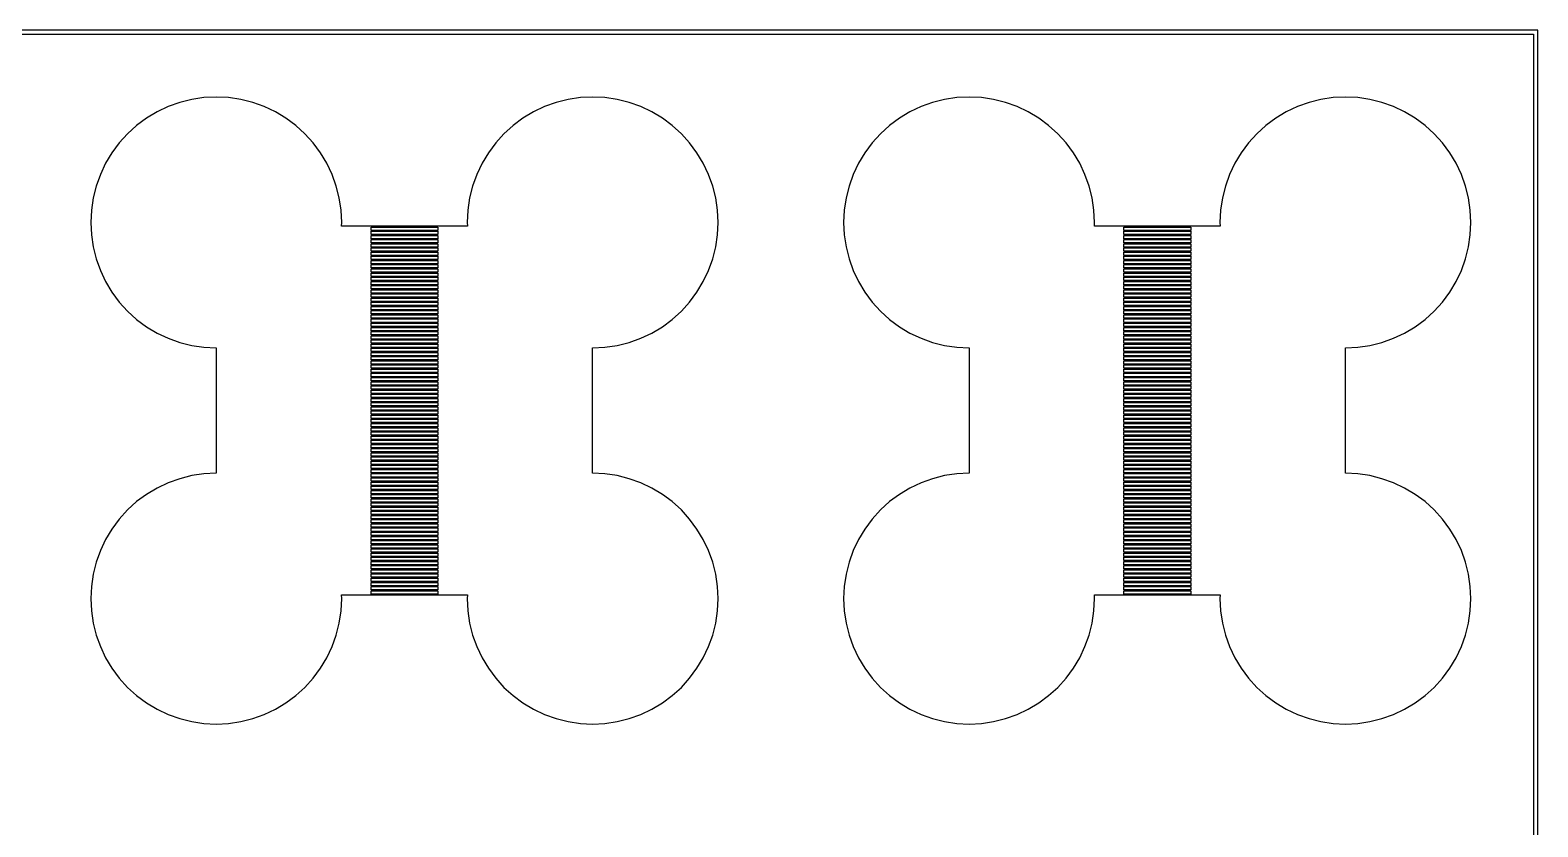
# Model space of a CAD drawing. Extents: x 0 to 72, y 0 to 108.
# Drawn here: x 54.03 to 72.05, y 98.52 to 108.05 of the extents above; entities that cross this region are included whole.
import ezdxf

# ---------------------------------------------------------------- set-up
doc = ezdxf.new("R2010")
doc.units = 0

msp = doc.modelspace()

# ---------------------------------------------------------------- linework, layer by layer
for p, q in [((72.05, 108.05), (-0.04999, 108.05)), ((0, 108), (72, 108)), ((72, 108), (72, 0)), ((72.05, -0.04999), (72.05, 108.05)), ((56.25, 107.25), (56.103, 107.243)), ((56.397, 107.243), (56.25, 107.25)), ((60.75, 107.25), (60.603, 107.243)), ((60.897, 107.243), (60.75, 107.25)), ((65.25, 107.25), (65.103, 107.243)), ((65.397, 107.243), (65.25, 107.25)), ((69.75, 107.25), (69.603, 107.243)), ((69.897, 107.243), (69.75, 107.25)), ((55.5429, 107.073), (55.4167, 106.997)), ((55.676, 107.136), (55.5429, 107.073)), ((55.8146, 107.185), (55.676, 107.136)), ((55.9574, 107.221), (55.8146, 107.185)), ((56.103, 107.243), (55.9574, 107.221)), ((56.5426, 107.221), (56.397, 107.243)), ((56.6854, 107.185), (56.5426, 107.221)), ((56.824, 107.136), (56.6854, 107.185)), ((56.9571, 107.073), (56.824, 107.136)), ((57.0834, 106.997), (56.9571, 107.073)), ((60.0429, 107.073), (59.9166, 106.997)), ((60.176, 107.136), (60.0429, 107.073)), ((60.3146, 107.185), (60.176, 107.136)), ((60.4574, 107.221), (60.3146, 107.185)), ((60.603, 107.243), (60.4574, 107.221)), ((61.0426, 107.221), (60.897, 107.243)), ((61.1854, 107.185), (61.0426, 107.221)), ((61.324, 107.136), (61.1854, 107.185)), ((61.4571, 107.073), (61.324, 107.136)), ((61.5833, 106.997), (61.4571, 107.073)), ((64.5429, 107.073), (64.4167, 106.997)), ((64.676, 107.136), (64.5429, 107.073)), ((64.8146, 107.185), (64.676, 107.136)), ((64.9574, 107.221), (64.8146, 107.185)), ((65.103, 107.243), (64.9574, 107.221)), ((65.5426, 107.221), (65.397, 107.243)), ((65.6854, 107.185), (65.5426, 107.221)), ((65.824, 107.136), (65.6854, 107.185)), ((65.9571, 107.073), (65.824, 107.136)), ((66.0834, 106.997), (65.9571, 107.073)), ((69.0429, 107.073), (68.9166, 106.997)), ((69.176, 107.136), (69.0429, 107.073)), ((69.3146, 107.185), (69.176, 107.136)), ((69.4574, 107.221), (69.3146, 107.185)), ((69.603, 107.243), (69.4574, 107.221)), ((70.0426, 107.221), (69.897, 107.243)), ((70.1854, 107.185), (70.0426, 107.221)), ((70.324, 107.136), (70.1854, 107.185)), ((70.4571, 107.073), (70.324, 107.136)), ((70.5833, 106.997), (70.4571, 107.073)), ((55.2984, 106.91), (55.1893, 106.811)), ((55.4167, 106.997), (55.2984, 106.91)), ((57.2016, 106.91), (57.0834, 106.997)), ((57.3107, 106.811), (57.2016, 106.91)), ((59.7984, 106.91), (59.6893, 106.811)), ((59.9166, 106.997), (59.7984, 106.91)), ((61.7016, 106.91), (61.5833, 106.997)), ((61.8107, 106.811), (61.7016, 106.91)), ((64.2984, 106.91), (64.1893, 106.811)), ((64.4167, 106.997), (64.2984, 106.91)), ((66.2016, 106.91), (66.0834, 106.997)), ((66.3107, 106.811), (66.2016, 106.91)), ((68.7984, 106.91), (68.6893, 106.811)), ((68.9166, 106.997), (68.7984, 106.91)), ((70.7016, 106.91), (70.5833, 106.997)), ((70.8107, 106.811), (70.7016, 106.91)), ((55.1893, 106.811), (55.0905, 106.702)), ((57.4095, 106.702), (57.3107, 106.811)), ((59.6893, 106.811), (59.5905, 106.702)), ((61.9095, 106.702), (61.8107, 106.811)), ((64.1893, 106.811), (64.0905, 106.702)), ((66.4095, 106.702), (66.3107, 106.811)), ((68.6893, 106.811), (68.5905, 106.702)), ((70.9095, 106.702), (70.8107, 106.811)), ((55.0028, 106.583), (54.9271, 106.457)), ((55.0905, 106.702), (55.0028, 106.583)), ((57.4972, 106.583), (57.4095, 106.702)), ((57.5729, 106.457), (57.4972, 106.583)), ((59.5028, 106.583), (59.4271, 106.457)), ((59.5905, 106.702), (59.5028, 106.583)), ((61.9972, 106.583), (61.9095, 106.702)), ((62.0729, 106.457), (61.9972, 106.583)), ((64.0028, 106.583), (63.9271, 106.457)), ((64.0905, 106.702), (64.0028, 106.583)), ((66.4972, 106.583), (66.4095, 106.702)), ((66.5729, 106.457), (66.4972, 106.583)), ((68.5028, 106.583), (68.4271, 106.457)), ((68.5905, 106.702), (68.5028, 106.583)), ((70.9972, 106.583), (70.9095, 106.702)), ((71.0729, 106.457), (70.9972, 106.583)), ((54.9271, 106.457), (54.8642, 106.324)), ((57.6358, 106.324), (57.5729, 106.457)), ((59.4271, 106.457), (59.3642, 106.324)), ((62.1358, 106.324), (62.0729, 106.457)), ((63.9271, 106.457), (63.8642, 106.324)), ((66.6358, 106.324), (66.5729, 106.457)), ((68.4271, 106.457), (68.3642, 106.324)), ((71.1358, 106.324), (71.0729, 106.457)), ((54.8146, 106.185), (54.7788, 106.043)), ((54.8642, 106.324), (54.8146, 106.185)), ((57.6854, 106.185), (57.6358, 106.324)), ((57.7212, 106.043), (57.6854, 106.185)), ((59.3146, 106.185), (59.2788, 106.043)), ((59.3642, 106.324), (59.3146, 106.185)), ((62.1854, 106.185), (62.1358, 106.324)), ((62.2212, 106.043), (62.1854, 106.185)), ((63.8146, 106.185), (63.7788, 106.043)), ((63.8642, 106.324), (63.8146, 106.185)), ((66.6854, 106.185), (66.6358, 106.324)), ((66.7212, 106.043), (66.6854, 106.185)), ((68.3146, 106.185), (68.2788, 106.043)), ((68.3642, 106.324), (68.3146, 106.185)), ((71.1854, 106.185), (71.1358, 106.324)), ((71.2212, 106.043), (71.1854, 106.185)), ((54.7788, 106.043), (54.7572, 105.897)), ((57.7428, 105.897), (57.7212, 106.043)), ((59.2788, 106.043), (59.2572, 105.897)), ((62.2428, 105.897), (62.2212, 106.043)), ((63.7788, 106.043), (63.7572, 105.897)), ((66.7428, 105.897), (66.7212, 106.043)), ((68.2788, 106.043), (68.2572, 105.897)), ((71.2428, 105.897), (71.2212, 106.043)), ((54.7572, 105.897), (54.75, 105.75)), ((57.75, 105.75), (57.7428, 105.897)), ((59.2572, 105.897), (59.25, 105.75)), ((62.25, 105.75), (62.2428, 105.897)), ((63.7572, 105.897), (63.75, 105.75)), ((66.75, 105.75), (66.7428, 105.897)), ((68.2572, 105.897), (68.25, 105.75)), ((71.25, 105.75), (71.2428, 105.897)), ((54.75, 105.75), (54.7572, 105.603)), ((57.7478, 105.705), (57.75, 105.75)), ((59.2522, 105.705), (57.7478, 105.705)), ((58.1, 105.655), (58.1, 105.695)), ((58.1, 105.695), (58.9, 105.695)), ((58.9, 105.655), (58.1, 105.655)), ((58.1, 105.605), (58.1, 105.645)), ((58.1, 105.645), (58.9, 105.645)), ((58.9, 105.695), (58.9, 105.655)), ((58.9, 105.645), (58.9, 105.605)), ((59.25, 105.75), (59.2522, 105.705)), ((62.2428, 105.603), (62.25, 105.75)), ((63.75, 105.75), (63.7572, 105.603)), ((66.7478, 105.705), (66.75, 105.75)), ((68.2522, 105.705), (66.7478, 105.705)), ((67.1, 105.655), (67.1, 105.695)), ((67.1, 105.695), (67.9, 105.695)), ((67.9, 105.655), (67.1, 105.655)), ((67.1, 105.605), (67.1, 105.645)), ((67.1, 105.645), (67.9, 105.645)), ((67.9, 105.695), (67.9, 105.655)), ((67.9, 105.645), (67.9, 105.605)), ((68.25, 105.75), (68.2522, 105.705)), ((71.2428, 105.603), (71.25, 105.75)), ((54.7572, 105.603), (54.7788, 105.457)), ((54.7788, 105.457), (54.8146, 105.315)), ((58.9, 105.605), (58.1, 105.605)), ((58.1, 105.555), (58.1, 105.595)), ((58.1, 105.595), (58.9, 105.595)), ((58.9, 105.555), (58.1, 105.555)), ((58.1, 105.505), (58.1, 105.545)), ((58.1, 105.545), (58.9, 105.545)), ((58.9, 105.505), (58.1, 105.505)), ((58.1, 105.455), (58.1, 105.495)), ((58.1, 105.495), (58.9, 105.495)), ((58.9, 105.455), (58.1, 105.455)), ((58.9, 105.595), (58.9, 105.555)), ((58.9, 105.545), (58.9, 105.505)), ((58.9, 105.495), (58.9, 105.455)), ((62.1854, 105.315), (62.2212, 105.457)), ((62.2212, 105.457), (62.2428, 105.603)), ((63.7572, 105.603), (63.7788, 105.457)), ((63.7788, 105.457), (63.8146, 105.315)), ((67.9, 105.605), (67.1, 105.605)), ((67.1, 105.555), (67.1, 105.595)), ((67.1, 105.595), (67.9, 105.595)), ((67.9, 105.555), (67.1, 105.555)), ((67.1, 105.505), (67.1, 105.545)), ((67.1, 105.545), (67.9, 105.545)), ((67.9, 105.505), (67.1, 105.505)), ((67.1, 105.455), (67.1, 105.495)), ((67.1, 105.495), (67.9, 105.495)), ((67.9, 105.455), (67.1, 105.455)), ((67.9, 105.595), (67.9, 105.555)), ((67.9, 105.545), (67.9, 105.505)), ((67.9, 105.495), (67.9, 105.455)), ((71.1854, 105.315), (71.2212, 105.457)), ((71.2212, 105.457), (71.2428, 105.603)), ((54.8146, 105.315), (54.8642, 105.176)), ((58.1, 105.405), (58.1, 105.445)), ((58.1, 105.445), (58.9, 105.445)), ((58.9, 105.405), (58.1, 105.405)), ((58.1, 105.355), (58.1, 105.395)), ((58.1, 105.395), (58.9, 105.395)), ((58.9, 105.355), (58.1, 105.355)), ((58.1, 105.305), (58.1, 105.345)), ((58.1, 105.345), (58.9, 105.345)), ((58.9, 105.305), (58.1, 105.305)), ((58.1, 105.255), (58.1, 105.295)), ((58.1, 105.295), (58.9, 105.295)), ((58.9, 105.445), (58.9, 105.405)), ((58.9, 105.395), (58.9, 105.355)), ((58.9, 105.345), (58.9, 105.305)), ((58.9, 105.295), (58.9, 105.255)), ((62.1358, 105.176), (62.1854, 105.315)), ((63.8146, 105.315), (63.8642, 105.176)), ((67.1, 105.405), (67.1, 105.445)), ((67.1, 105.445), (67.9, 105.445)), ((67.9, 105.405), (67.1, 105.405)), ((67.1, 105.355), (67.1, 105.395)), ((67.1, 105.395), (67.9, 105.395)), ((67.9, 105.355), (67.1, 105.355)), ((67.1, 105.305), (67.1, 105.345)), ((67.1, 105.345), (67.9, 105.345)), ((67.9, 105.305), (67.1, 105.305)), ((67.1, 105.255), (67.1, 105.295)), ((67.1, 105.295), (67.9, 105.295)), ((67.9, 105.445), (67.9, 105.405)), ((67.9, 105.395), (67.9, 105.355)), ((67.9, 105.345), (67.9, 105.305)), ((67.9, 105.295), (67.9, 105.255)), ((71.1358, 105.176), (71.1854, 105.315)), ((54.8642, 105.176), (54.9271, 105.043)), ((58.9, 105.255), (58.1, 105.255)), ((58.1, 105.205), (58.1, 105.245)), ((58.1, 105.245), (58.9, 105.245)), ((58.9, 105.205), (58.1, 105.205)), ((58.1, 105.155), (58.1, 105.195)), ((58.1, 105.195), (58.9, 105.195)), ((58.9, 105.155), (58.1, 105.155)), ((58.1, 105.105), (58.1, 105.145)), ((58.1, 105.145), (58.9, 105.145)), ((58.9, 105.105), (58.1, 105.105)), ((58.1, 105.055), (58.1, 105.095)), ((58.1, 105.095), (58.9, 105.095)), ((58.9, 105.245), (58.9, 105.205)), ((58.9, 105.195), (58.9, 105.155)), ((58.9, 105.145), (58.9, 105.105)), ((58.9, 105.095), (58.9, 105.055)), ((62.0729, 105.043), (62.1358, 105.176)), ((63.8642, 105.176), (63.9271, 105.043)), ((67.9, 105.255), (67.1, 105.255)), ((67.1, 105.205), (67.1, 105.245)), ((67.1, 105.245), (67.9, 105.245)), ((67.9, 105.205), (67.1, 105.205)), ((67.1, 105.155), (67.1, 105.195)), ((67.1, 105.195), (67.9, 105.195)), ((67.9, 105.155), (67.1, 105.155)), ((67.1, 105.105), (67.1, 105.145)), ((67.1, 105.145), (67.9, 105.145)), ((67.9, 105.105), (67.1, 105.105)), ((67.1, 105.055), (67.1, 105.095)), ((67.1, 105.095), (67.9, 105.095)), ((67.9, 105.245), (67.9, 105.205)), ((67.9, 105.195), (67.9, 105.155)), ((67.9, 105.145), (67.9, 105.105)), ((67.9, 105.095), (67.9, 105.055)), ((71.0729, 105.043), (71.1358, 105.176)), ((54.9271, 105.043), (55.0028, 104.917)), ((55.0028, 104.917), (55.0905, 104.798)), ((58.9, 105.055), (58.1, 105.055)), ((58.1, 105.005), (58.1, 105.045)), ((58.1, 105.045), (58.9, 105.045)), ((58.9, 105.005), (58.1, 105.005)), ((58.1, 104.955), (58.1, 104.995)), ((58.1, 104.995), (58.9, 104.995)), ((58.9, 104.955), (58.1, 104.955)), ((58.1, 104.905), (58.1, 104.945)), ((58.1, 104.945), (58.9, 104.945)), ((58.9, 105.045), (58.9, 105.005)), ((58.9, 104.995), (58.9, 104.955)), ((58.9, 104.945), (58.9, 104.905)), ((61.9095, 104.798), (61.9972, 104.917)), ((61.9972, 104.917), (62.0729, 105.043)), ((63.9271, 105.043), (64.0028, 104.917)), ((64.0028, 104.917), (64.0905, 104.798)), ((67.9, 105.055), (67.1, 105.055)), ((67.1, 105.005), (67.1, 105.045)), ((67.1, 105.045), (67.9, 105.045)), ((67.9, 105.005), (67.1, 105.005)), ((67.1, 104.955), (67.1, 104.995)), ((67.1, 104.995), (67.9, 104.995)), ((67.9, 104.955), (67.1, 104.955)), ((67.1, 104.905), (67.1, 104.945)), ((67.1, 104.945), (67.9, 104.945)), ((67.9, 105.045), (67.9, 105.005)), ((67.9, 104.995), (67.9, 104.955)), ((67.9, 104.945), (67.9, 104.905)), ((70.9095, 104.798), (70.9972, 104.917)), ((70.9972, 104.917), (71.0729, 105.043)), ((55.0905, 104.798), (55.1893, 104.689)), ((58.9, 104.905), (58.1, 104.905)), ((58.1, 104.855), (58.1, 104.895)), ((58.1, 104.895), (58.9, 104.895)), ((58.9, 104.855), (58.1, 104.855)), ((58.1, 104.805), (58.1, 104.845)), ((58.1, 104.845), (58.9, 104.845)), ((58.9, 104.805), (58.1, 104.805)), ((58.1, 104.755), (58.1, 104.795)), ((58.1, 104.795), (58.9, 104.795)), ((58.9, 104.755), (58.1, 104.755)), ((58.1, 104.705), (58.1, 104.745)), ((58.1, 104.745), (58.9, 104.745)), ((58.9, 104.895), (58.9, 104.855)), ((58.9, 104.845), (58.9, 104.805)), ((58.9, 104.795), (58.9, 104.755)), ((58.9, 104.745), (58.9, 104.705)), ((61.8107, 104.689), (61.9095, 104.798)), ((64.0905, 104.798), (64.1893, 104.689)), ((67.9, 104.905), (67.1, 104.905)), ((67.1, 104.855), (67.1, 104.895)), ((67.1, 104.895), (67.9, 104.895)), ((67.9, 104.855), (67.1, 104.855)), ((67.1, 104.805), (67.1, 104.845)), ((67.1, 104.845), (67.9, 104.845)), ((67.9, 104.805), (67.1, 104.805)), ((67.1, 104.755), (67.1, 104.795)), ((67.1, 104.795), (67.9, 104.795)), ((67.9, 104.755), (67.1, 104.755)), ((67.1, 104.705), (67.1, 104.745)), ((67.1, 104.745), (67.9, 104.745)), ((67.9, 104.895), (67.9, 104.855)), ((67.9, 104.845), (67.9, 104.805)), ((67.9, 104.795), (67.9, 104.755)), ((67.9, 104.745), (67.9, 104.705)), ((70.8107, 104.689), (70.9095, 104.798)), ((55.1893, 104.689), (55.2984, 104.59)), ((55.2984, 104.59), (55.4167, 104.503)), ((58.9, 104.705), (58.1, 104.705)), ((58.1, 104.655), (58.1, 104.695)), ((58.1, 104.695), (58.9, 104.695)), ((58.9, 104.655), (58.1, 104.655)), ((58.1, 104.605), (58.1, 104.645)), ((58.1, 104.645), (58.9, 104.645)), ((58.9, 104.605), (58.1, 104.605)), ((58.1, 104.555), (58.1, 104.595)), ((58.1, 104.595), (58.9, 104.595)), ((58.9, 104.555), (58.1, 104.555)), ((58.1, 104.505), (58.1, 104.545)), ((58.1, 104.545), (58.9, 104.545)), ((58.9, 104.695), (58.9, 104.655)), ((58.9, 104.645), (58.9, 104.605)), ((58.9, 104.595), (58.9, 104.555)), ((58.9, 104.545), (58.9, 104.505)), ((61.5833, 104.503), (61.7016, 104.59)), ((61.7016, 104.59), (61.8107, 104.689)), ((64.1893, 104.689), (64.2984, 104.59)), ((64.2984, 104.59), (64.4167, 104.503)), ((67.9, 104.705), (67.1, 104.705)), ((67.1, 104.655), (67.1, 104.695)), ((67.1, 104.695), (67.9, 104.695)), ((67.9, 104.655), (67.1, 104.655)), ((67.1, 104.605), (67.1, 104.645)), ((67.1, 104.645), (67.9, 104.645)), ((67.9, 104.605), (67.1, 104.605)), ((67.1, 104.555), (67.1, 104.595)), ((67.1, 104.595), (67.9, 104.595)), ((67.9, 104.555), (67.1, 104.555)), ((67.1, 104.505), (67.1, 104.545)), ((67.1, 104.545), (67.9, 104.545)), ((67.9, 104.695), (67.9, 104.655)), ((67.9, 104.645), (67.9, 104.605)), ((67.9, 104.595), (67.9, 104.555)), ((67.9, 104.545), (67.9, 104.505)), ((70.5833, 104.503), (70.7016, 104.59)), ((70.7016, 104.59), (70.8107, 104.689)), ((55.4167, 104.503), (55.5429, 104.427)), ((55.5429, 104.427), (55.676, 104.364)), ((58.9, 104.505), (58.1, 104.505)), ((58.1, 104.455), (58.1, 104.495)), ((58.1, 104.495), (58.9, 104.495)), ((58.9, 104.455), (58.1, 104.455)), ((58.1, 104.405), (58.1, 104.445)), ((58.1, 104.445), (58.9, 104.445)), ((58.9, 104.405), (58.1, 104.405)), ((58.1, 104.355), (58.1, 104.395)), ((58.1, 104.395), (58.9, 104.395)), ((58.9, 104.495), (58.9, 104.455)), ((58.9, 104.445), (58.9, 104.405)), ((58.9, 104.395), (58.9, 104.355)), ((61.324, 104.364), (61.4571, 104.427)), ((61.4571, 104.427), (61.5833, 104.503)), ((64.4167, 104.503), (64.5429, 104.427)), ((64.5429, 104.427), (64.676, 104.364)), ((67.9, 104.505), (67.1, 104.505)), ((67.1, 104.455), (67.1, 104.495)), ((67.1, 104.495), (67.9, 104.495)), ((67.9, 104.455), (67.1, 104.455)), ((67.1, 104.405), (67.1, 104.445)), ((67.1, 104.445), (67.9, 104.445)), ((67.9, 104.405), (67.1, 104.405)), ((67.1, 104.355), (67.1, 104.395)), ((67.1, 104.395), (67.9, 104.395)), ((67.9, 104.495), (67.9, 104.455)), ((67.9, 104.445), (67.9, 104.405)), ((67.9, 104.395), (67.9, 104.355)), ((70.324, 104.364), (70.4571, 104.427)), ((70.4571, 104.427), (70.5833, 104.503)), ((55.676, 104.364), (55.8146, 104.315)), ((55.8146, 104.315), (55.9574, 104.279)), ((55.9574, 104.279), (56.103, 104.257)), ((56.103, 104.257), (56.25, 104.25)), ((56.25, 104.25), (56.25, 102.75)), ((58.9, 104.355), (58.1, 104.355)), ((58.1, 104.305), (58.1, 104.345)), ((58.1, 104.345), (58.9, 104.345)), ((58.9, 104.305), (58.1, 104.305)), ((58.1, 104.255), (58.1, 104.295)), ((58.1, 104.295), (58.9, 104.295)), ((58.9, 104.255), (58.1, 104.255)), ((58.1, 104.205), (58.1, 104.245)), ((58.1, 104.245), (58.9, 104.245)), ((58.9, 104.205), (58.1, 104.205)), ((58.1, 104.155), (58.1, 104.195)), ((58.1, 104.195), (58.9, 104.195)), ((58.9, 104.345), (58.9, 104.305)), ((58.9, 104.295), (58.9, 104.255)), ((58.9, 104.245), (58.9, 104.205)), ((58.9, 104.195), (58.9, 104.155)), ((60.75, 104.25), (60.897, 104.257)), ((60.75, 102.75), (60.75, 104.25)), ((60.897, 104.257), (61.0426, 104.279)), ((61.0426, 104.279), (61.1854, 104.315)), ((61.1854, 104.315), (61.324, 104.364)), ((64.676, 104.364), (64.8146, 104.315)), ((64.8146, 104.315), (64.9574, 104.279)), ((64.9574, 104.279), (65.103, 104.257)), ((65.103, 104.257), (65.25, 104.25)), ((65.25, 104.25), (65.25, 102.75)), ((67.9, 104.355), (67.1, 104.355)), ((67.1, 104.305), (67.1, 104.345)), ((67.1, 104.345), (67.9, 104.345)), ((67.9, 104.305), (67.1, 104.305)), ((67.1, 104.255), (67.1, 104.295)), ((67.1, 104.295), (67.9, 104.295)), ((67.9, 104.255), (67.1, 104.255)), ((67.1, 104.205), (67.1, 104.245)), ((67.1, 104.245), (67.9, 104.245)), ((67.9, 104.205), (67.1, 104.205)), ((67.1, 104.155), (67.1, 104.195)), ((67.1, 104.195), (67.9, 104.195)), ((67.9, 104.345), (67.9, 104.305)), ((67.9, 104.295), (67.9, 104.255)), ((67.9, 104.245), (67.9, 104.205)), ((67.9, 104.195), (67.9, 104.155)), ((69.75, 104.25), (69.897, 104.257)), ((69.75, 102.75), (69.75, 104.25)), ((69.897, 104.257), (70.0426, 104.279)), ((70.0426, 104.279), (70.1854, 104.315)), ((70.1854, 104.315), (70.324, 104.364)), ((58.9, 104.155), (58.1, 104.155)), ((58.1, 104.105), (58.1, 104.145)), ((58.1, 104.145), (58.9, 104.145)), ((58.9, 104.105), (58.1, 104.105)), ((58.1, 104.055), (58.1, 104.095)), ((58.1, 104.095), (58.9, 104.095)), ((58.9, 104.055), (58.1, 104.055)), ((58.1, 104.005), (58.1, 104.045)), ((58.1, 104.045), (58.9, 104.045)), ((58.9, 104.005), (58.1, 104.005)), ((58.9, 104.145), (58.9, 104.105)), ((58.9, 104.095), (58.9, 104.055)), ((58.9, 104.045), (58.9, 104.005)), ((67.9, 104.155), (67.1, 104.155)), ((67.1, 104.105), (67.1, 104.145)), ((67.1, 104.145), (67.9, 104.145)), ((67.9, 104.105), (67.1, 104.105)), ((67.1, 104.055), (67.1, 104.095)), ((67.1, 104.095), (67.9, 104.095)), ((67.9, 104.055), (67.1, 104.055)), ((67.1, 104.005), (67.1, 104.045)), ((67.1, 104.045), (67.9, 104.045)), ((67.9, 104.005), (67.1, 104.005)), ((67.9, 104.145), (67.9, 104.105)), ((67.9, 104.095), (67.9, 104.055)), ((67.9, 104.045), (67.9, 104.005)), ((58.1, 103.955), (58.1, 103.995)), ((58.1, 103.995), (58.9, 103.995)), ((58.9, 103.955), (58.1, 103.955)), ((58.1, 103.905), (58.1, 103.945)), ((58.1, 103.945), (58.9, 103.945)), ((58.9, 103.905), (58.1, 103.905)), ((58.1, 103.855), (58.1, 103.895)), ((58.1, 103.895), (58.9, 103.895)), ((58.9, 103.855), (58.1, 103.855)), ((58.1, 103.805), (58.1, 103.845)), ((58.1, 103.845), (58.9, 103.845)), ((58.9, 103.995), (58.9, 103.955)), ((58.9, 103.945), (58.9, 103.905)), ((58.9, 103.895), (58.9, 103.855)), ((58.9, 103.845), (58.9, 103.805)), ((67.1, 103.955), (67.1, 103.995)), ((67.1, 103.995), (67.9, 103.995)), ((67.9, 103.955), (67.1, 103.955)), ((67.1, 103.905), (67.1, 103.945)), ((67.1, 103.945), (67.9, 103.945)), ((67.9, 103.905), (67.1, 103.905)), ((67.1, 103.855), (67.1, 103.895)), ((67.1, 103.895), (67.9, 103.895)), ((67.9, 103.855), (67.1, 103.855)), ((67.1, 103.805), (67.1, 103.845)), ((67.1, 103.845), (67.9, 103.845)), ((67.9, 103.995), (67.9, 103.955)), ((67.9, 103.945), (67.9, 103.905)), ((67.9, 103.895), (67.9, 103.855)), ((67.9, 103.845), (67.9, 103.805)), ((58.9, 103.805), (58.1, 103.805)), ((58.1, 103.755), (58.1, 103.795)), ((58.1, 103.795), (58.9, 103.795)), ((58.9, 103.755), (58.1, 103.755)), ((58.1, 103.705), (58.1, 103.745)), ((58.1, 103.745), (58.9, 103.745)), ((58.9, 103.705), (58.1, 103.705)), ((58.1, 103.655), (58.1, 103.695)), ((58.1, 103.695), (58.9, 103.695)), ((58.9, 103.655), (58.1, 103.655)), ((58.1, 103.605), (58.1, 103.645)), ((58.1, 103.645), (58.9, 103.645)), ((58.9, 103.795), (58.9, 103.755)), ((58.9, 103.745), (58.9, 103.705)), ((58.9, 103.695), (58.9, 103.655)), ((58.9, 103.645), (58.9, 103.605)), ((67.9, 103.805), (67.1, 103.805)), ((67.1, 103.755), (67.1, 103.795)), ((67.1, 103.795), (67.9, 103.795)), ((67.9, 103.755), (67.1, 103.755)), ((67.1, 103.705), (67.1, 103.745)), ((67.1, 103.745), (67.9, 103.745)), ((67.9, 103.705), (67.1, 103.705)), ((67.1, 103.655), (67.1, 103.695)), ((67.1, 103.695), (67.9, 103.695)), ((67.9, 103.655), (67.1, 103.655)), ((67.1, 103.605), (67.1, 103.645)), ((67.1, 103.645), (67.9, 103.645)), ((67.9, 103.795), (67.9, 103.755)), ((67.9, 103.745), (67.9, 103.705)), ((67.9, 103.695), (67.9, 103.655)), ((67.9, 103.645), (67.9, 103.605)), ((58.9, 103.605), (58.1, 103.605)), ((58.1, 103.555), (58.1, 103.595)), ((58.1, 103.595), (58.9, 103.595)), ((58.9, 103.555), (58.1, 103.555)), ((58.1, 103.505), (58.1, 103.545)), ((58.1, 103.545), (58.9, 103.545)), ((58.9, 103.505), (58.1, 103.505)), ((58.1, 103.455), (58.1, 103.495)), ((58.1, 103.495), (58.9, 103.495)), ((58.9, 103.595), (58.9, 103.555)), ((58.9, 103.545), (58.9, 103.505)), ((58.9, 103.495), (58.9, 103.455)), ((67.9, 103.605), (67.1, 103.605)), ((67.1, 103.555), (67.1, 103.595)), ((67.1, 103.595), (67.9, 103.595)), ((67.9, 103.555), (67.1, 103.555)), ((67.1, 103.505), (67.1, 103.545)), ((67.1, 103.545), (67.9, 103.545)), ((67.9, 103.505), (67.1, 103.505)), ((67.1, 103.455), (67.1, 103.495)), ((67.1, 103.495), (67.9, 103.495)), ((67.9, 103.595), (67.9, 103.555)), ((67.9, 103.545), (67.9, 103.505)), ((67.9, 103.495), (67.9, 103.455)), ((58.9, 103.455), (58.1, 103.455)), ((58.1, 103.405), (58.1, 103.445)), ((58.1, 103.445), (58.9, 103.445)), ((58.9, 103.405), (58.1, 103.405)), ((58.1, 103.355), (58.1, 103.395)), ((58.1, 103.395), (58.9, 103.395)), ((58.9, 103.355), (58.1, 103.355)), ((58.1, 103.305), (58.1, 103.345)), ((58.1, 103.345), (58.9, 103.345)), ((58.9, 103.305), (58.1, 103.305)), ((58.1, 103.255), (58.1, 103.295)), ((58.1, 103.295), (58.9, 103.295)), ((58.9, 103.445), (58.9, 103.405)), ((58.9, 103.395), (58.9, 103.355)), ((58.9, 103.345), (58.9, 103.305)), ((58.9, 103.295), (58.9, 103.255)), ((67.9, 103.455), (67.1, 103.455)), ((67.1, 103.405), (67.1, 103.445)), ((67.1, 103.445), (67.9, 103.445)), ((67.9, 103.405), (67.1, 103.405)), ((67.1, 103.355), (67.1, 103.395)), ((67.1, 103.395), (67.9, 103.395)), ((67.9, 103.355), (67.1, 103.355)), ((67.1, 103.305), (67.1, 103.345)), ((67.1, 103.345), (67.9, 103.345)), ((67.9, 103.305), (67.1, 103.305)), ((67.1, 103.255), (67.1, 103.295)), ((67.1, 103.295), (67.9, 103.295)), ((67.9, 103.445), (67.9, 103.405)), ((67.9, 103.395), (67.9, 103.355)), ((67.9, 103.345), (67.9, 103.305)), ((67.9, 103.295), (67.9, 103.255)), ((58.9, 103.255), (58.1, 103.255)), ((58.1, 103.205), (58.1, 103.245)), ((58.1, 103.245), (58.9, 103.245)), ((58.9, 103.205), (58.1, 103.205)), ((58.1, 103.155), (58.1, 103.195)), ((58.1, 103.195), (58.9, 103.195)), ((58.9, 103.155), (58.1, 103.155)), ((58.1, 103.105), (58.1, 103.145)), ((58.1, 103.145), (58.9, 103.145)), ((58.9, 103.105), (58.1, 103.105)), ((58.9, 103.245), (58.9, 103.205)), ((58.9, 103.195), (58.9, 103.155)), ((58.9, 103.145), (58.9, 103.105)), ((67.9, 103.255), (67.1, 103.255)), ((67.1, 103.205), (67.1, 103.245)), ((67.1, 103.245), (67.9, 103.245)), ((67.9, 103.205), (67.1, 103.205)), ((67.1, 103.155), (67.1, 103.195)), ((67.1, 103.195), (67.9, 103.195)), ((67.9, 103.155), (67.1, 103.155)), ((67.1, 103.105), (67.1, 103.145)), ((67.1, 103.145), (67.9, 103.145)), ((67.9, 103.105), (67.1, 103.105)), ((67.9, 103.245), (67.9, 103.205)), ((67.9, 103.195), (67.9, 103.155)), ((67.9, 103.145), (67.9, 103.105)), ((58.1, 103.055), (58.1, 103.095)), ((58.1, 103.095), (58.9, 103.095)), ((58.9, 103.055), (58.1, 103.055)), ((58.1, 103.005), (58.1, 103.045)), ((58.1, 103.045), (58.9, 103.045)), ((58.9, 103.005), (58.1, 103.005)), ((58.1, 102.955), (58.1, 102.995)), ((58.1, 102.995), (58.9, 102.995)), ((58.9, 102.955), (58.1, 102.955)), ((58.1, 102.905), (58.1, 102.945)), ((58.1, 102.945), (58.9, 102.945)), ((58.9, 103.095), (58.9, 103.055)), ((58.9, 103.045), (58.9, 103.005)), ((58.9, 102.995), (58.9, 102.955)), ((58.9, 102.945), (58.9, 102.905)), ((67.1, 103.055), (67.1, 103.095)), ((67.1, 103.095), (67.9, 103.095)), ((67.9, 103.055), (67.1, 103.055)), ((67.1, 103.005), (67.1, 103.045)), ((67.1, 103.045), (67.9, 103.045)), ((67.9, 103.005), (67.1, 103.005)), ((67.1, 102.955), (67.1, 102.995)), ((67.1, 102.995), (67.9, 102.995)), ((67.9, 102.955), (67.1, 102.955)), ((67.1, 102.905), (67.1, 102.945)), ((67.1, 102.945), (67.9, 102.945)), ((67.9, 103.095), (67.9, 103.055)), ((67.9, 103.045), (67.9, 103.005)), ((67.9, 102.995), (67.9, 102.955)), ((67.9, 102.945), (67.9, 102.905)), ((56.103, 102.743), (55.9574, 102.721)), ((56.25, 102.75), (56.103, 102.743)), ((58.9, 102.905), (58.1, 102.905)), ((58.1, 102.855), (58.1, 102.895)), ((58.1, 102.895), (58.9, 102.895)), ((58.9, 102.855), (58.1, 102.855)), ((58.1, 102.805), (58.1, 102.845)), ((58.1, 102.845), (58.9, 102.845)), ((58.9, 102.805), (58.1, 102.805)), ((58.1, 102.755), (58.1, 102.795)), ((58.1, 102.795), (58.9, 102.795)), ((58.9, 102.755), (58.1, 102.755)), ((58.1, 102.705), (58.1, 102.745)), ((58.1, 102.745), (58.9, 102.745)), ((58.9, 102.895), (58.9, 102.855)), ((58.9, 102.845), (58.9, 102.805)), ((58.9, 102.795), (58.9, 102.755)), ((58.9, 102.745), (58.9, 102.705)), ((60.897, 102.743), (60.75, 102.75)), ((61.0426, 102.721), (60.897, 102.743)), ((65.103, 102.743), (64.9574, 102.721)), ((65.25, 102.75), (65.103, 102.743)), ((67.9, 102.905), (67.1, 102.905)), ((67.1, 102.855), (67.1, 102.895)), ((67.1, 102.895), (67.9, 102.895)), ((67.9, 102.855), (67.1, 102.855)), ((67.1, 102.805), (67.1, 102.845)), ((67.1, 102.845), (67.9, 102.845)), ((67.9, 102.805), (67.1, 102.805)), ((67.1, 102.755), (67.1, 102.795)), ((67.1, 102.795), (67.9, 102.795)), ((67.9, 102.755), (67.1, 102.755)), ((67.1, 102.705), (67.1, 102.745)), ((67.1, 102.745), (67.9, 102.745)), ((67.9, 102.895), (67.9, 102.855)), ((67.9, 102.845), (67.9, 102.805)), ((67.9, 102.795), (67.9, 102.755)), ((67.9, 102.745), (67.9, 102.705)), ((69.897, 102.743), (69.75, 102.75)), ((70.0426, 102.721), (69.897, 102.743)), ((55.5429, 102.573), (55.4167, 102.497)), ((55.676, 102.636), (55.5429, 102.573)), ((55.8146, 102.685), (55.676, 102.636)), ((55.9574, 102.721), (55.8146, 102.685)), ((58.9, 102.705), (58.1, 102.705)), ((58.1, 102.655), (58.1, 102.695)), ((58.1, 102.695), (58.9, 102.695)), ((58.9, 102.655), (58.1, 102.655)), ((58.1, 102.605), (58.1, 102.645)), ((58.1, 102.645), (58.9, 102.645)), ((58.9, 102.605), (58.1, 102.605)), ((58.1, 102.555), (58.1, 102.595)), ((58.1, 102.595), (58.9, 102.595)), ((58.9, 102.695), (58.9, 102.655)), ((58.9, 102.645), (58.9, 102.605)), ((58.9, 102.595), (58.9, 102.555)), ((61.1854, 102.685), (61.0426, 102.721)), ((61.324, 102.636), (61.1854, 102.685)), ((61.4571, 102.573), (61.324, 102.636)), ((61.5833, 102.497), (61.4571, 102.573)), ((64.5429, 102.573), (64.4167, 102.497)), ((64.676, 102.636), (64.5429, 102.573)), ((64.8146, 102.685), (64.676, 102.636)), ((64.9574, 102.721), (64.8146, 102.685)), ((67.9, 102.705), (67.1, 102.705)), ((67.1, 102.655), (67.1, 102.695)), ((67.1, 102.695), (67.9, 102.695)), ((67.9, 102.655), (67.1, 102.655)), ((67.1, 102.605), (67.1, 102.645)), ((67.1, 102.645), (67.9, 102.645)), ((67.9, 102.605), (67.1, 102.605)), ((67.1, 102.555), (67.1, 102.595)), ((67.1, 102.595), (67.9, 102.595)), ((67.9, 102.695), (67.9, 102.655)), ((67.9, 102.645), (67.9, 102.605)), ((67.9, 102.595), (67.9, 102.555)), ((70.1854, 102.685), (70.0426, 102.721)), ((70.324, 102.636), (70.1854, 102.685)), ((70.4571, 102.573), (70.324, 102.636)), ((70.5833, 102.497), (70.4571, 102.573)), ((55.2984, 102.41), (55.1893, 102.311)), ((55.4167, 102.497), (55.2984, 102.41)), ((58.9, 102.555), (58.1, 102.555)), ((58.1, 102.505), (58.1, 102.545)), ((58.1, 102.545), (58.9, 102.545)), ((58.9, 102.505), (58.1, 102.505)), ((58.1, 102.455), (58.1, 102.495)), ((58.1, 102.495), (58.9, 102.495)), ((58.9, 102.455), (58.1, 102.455)), ((58.1, 102.405), (58.1, 102.445)), ((58.1, 102.445), (58.9, 102.445)), ((58.9, 102.405), (58.1, 102.405)), ((58.1, 102.355), (58.1, 102.395)), ((58.1, 102.395), (58.9, 102.395)), ((58.9, 102.545), (58.9, 102.505)), ((58.9, 102.495), (58.9, 102.455)), ((58.9, 102.445), (58.9, 102.405)), ((58.9, 102.395), (58.9, 102.355)), ((61.7016, 102.41), (61.5833, 102.497)), ((61.8107, 102.311), (61.7016, 102.41)), ((64.2984, 102.41), (64.1893, 102.311)), ((64.4167, 102.497), (64.2984, 102.41)), ((67.9, 102.555), (67.1, 102.555)), ((67.1, 102.505), (67.1, 102.545)), ((67.1, 102.545), (67.9, 102.545)), ((67.9, 102.505), (67.1, 102.505)), ((67.1, 102.455), (67.1, 102.495)), ((67.1, 102.495), (67.9, 102.495)), ((67.9, 102.455), (67.1, 102.455)), ((67.1, 102.405), (67.1, 102.445)), ((67.1, 102.445), (67.9, 102.445)), ((67.9, 102.405), (67.1, 102.405)), ((67.1, 102.355), (67.1, 102.395)), ((67.1, 102.395), (67.9, 102.395)), ((67.9, 102.545), (67.9, 102.505)), ((67.9, 102.495), (67.9, 102.455)), ((67.9, 102.445), (67.9, 102.405)), ((67.9, 102.395), (67.9, 102.355)), ((70.7016, 102.41), (70.5833, 102.497)), ((70.8107, 102.311), (70.7016, 102.41)), ((55.0905, 102.202), (55.0028, 102.083)), ((55.1893, 102.311), (55.0905, 102.202)), ((58.9, 102.355), (58.1, 102.355)), ((58.1, 102.305), (58.1, 102.345)), ((58.1, 102.345), (58.9, 102.345)), ((58.9, 102.305), (58.1, 102.305)), ((58.1, 102.255), (58.1, 102.295)), ((58.1, 102.295), (58.9, 102.295)), ((58.9, 102.255), (58.1, 102.255)), ((58.1, 102.205), (58.1, 102.245)), ((58.1, 102.245), (58.9, 102.245)), ((58.9, 102.205), (58.1, 102.205)), ((58.9, 102.345), (58.9, 102.305)), ((58.9, 102.295), (58.9, 102.255)), ((58.9, 102.245), (58.9, 102.205)), ((61.9095, 102.202), (61.8107, 102.311)), ((61.9972, 102.083), (61.9095, 102.202)), ((64.0905, 102.202), (64.0028, 102.083)), ((64.1893, 102.311), (64.0905, 102.202)), ((67.9, 102.355), (67.1, 102.355)), ((67.1, 102.305), (67.1, 102.345)), ((67.1, 102.345), (67.9, 102.345)), ((67.9, 102.305), (67.1, 102.305)), ((67.1, 102.255), (67.1, 102.295)), ((67.1, 102.295), (67.9, 102.295)), ((67.9, 102.255), (67.1, 102.255)), ((67.1, 102.205), (67.1, 102.245)), ((67.1, 102.245), (67.9, 102.245)), ((67.9, 102.205), (67.1, 102.205)), ((67.9, 102.345), (67.9, 102.305)), ((67.9, 102.295), (67.9, 102.255)), ((67.9, 102.245), (67.9, 102.205)), ((70.9095, 102.202), (70.8107, 102.311)), ((70.9972, 102.083), (70.9095, 102.202)), ((55.0028, 102.083), (54.9271, 101.957)), ((58.1, 102.155), (58.1, 102.195)), ((58.1, 102.195), (58.9, 102.195)), ((58.9, 102.155), (58.1, 102.155)), ((58.1, 102.105), (58.1, 102.145)), ((58.1, 102.145), (58.9, 102.145)), ((58.9, 102.105), (58.1, 102.105)), ((58.1, 102.055), (58.1, 102.095)), ((58.1, 102.095), (58.9, 102.095)), ((58.9, 102.055), (58.1, 102.055)), ((58.1, 102.005), (58.1, 102.045)), ((58.1, 102.045), (58.9, 102.045)), ((58.9, 102.195), (58.9, 102.155)), ((58.9, 102.145), (58.9, 102.105)), ((58.9, 102.095), (58.9, 102.055)), ((58.9, 102.045), (58.9, 102.005)), ((62.0729, 101.957), (61.9972, 102.083)), ((64.0028, 102.083), (63.9271, 101.957)), ((67.1, 102.155), (67.1, 102.195)), ((67.1, 102.195), (67.9, 102.195)), ((67.9, 102.155), (67.1, 102.155)), ((67.1, 102.105), (67.1, 102.145)), ((67.1, 102.145), (67.9, 102.145)), ((67.9, 102.105), (67.1, 102.105)), ((67.1, 102.055), (67.1, 102.095)), ((67.1, 102.095), (67.9, 102.095)), ((67.9, 102.055), (67.1, 102.055)), ((67.1, 102.005), (67.1, 102.045)), ((67.1, 102.045), (67.9, 102.045)), ((67.9, 102.195), (67.9, 102.155)), ((67.9, 102.145), (67.9, 102.105)), ((67.9, 102.095), (67.9, 102.055)), ((67.9, 102.045), (67.9, 102.005)), ((71.0729, 101.957), (70.9972, 102.083)), ((54.9271, 101.957), (54.8642, 101.824)), ((58.9, 102.005), (58.1, 102.005)), ((58.1, 101.955), (58.1, 101.995)), ((58.1, 101.995), (58.9, 101.995)), ((58.9, 101.955), (58.1, 101.955)), ((58.1, 101.905), (58.1, 101.945)), ((58.1, 101.945), (58.9, 101.945)), ((58.9, 101.905), (58.1, 101.905)), ((58.1, 101.855), (58.1, 101.895)), ((58.1, 101.895), (58.9, 101.895)), ((58.9, 101.855), (58.1, 101.855)), ((58.1, 101.805), (58.1, 101.845)), ((58.1, 101.845), (58.9, 101.845)), ((58.9, 101.995), (58.9, 101.955)), ((58.9, 101.945), (58.9, 101.905)), ((58.9, 101.895), (58.9, 101.855)), ((58.9, 101.845), (58.9, 101.805)), ((62.1358, 101.824), (62.0729, 101.957)), ((63.9271, 101.957), (63.8642, 101.824)), ((67.9, 102.005), (67.1, 102.005)), ((67.1, 101.955), (67.1, 101.995)), ((67.1, 101.995), (67.9, 101.995)), ((67.9, 101.955), (67.1, 101.955)), ((67.1, 101.905), (67.1, 101.945)), ((67.1, 101.945), (67.9, 101.945)), ((67.9, 101.905), (67.1, 101.905)), ((67.1, 101.855), (67.1, 101.895)), ((67.1, 101.895), (67.9, 101.895)), ((67.9, 101.855), (67.1, 101.855)), ((67.1, 101.805), (67.1, 101.845)), ((67.1, 101.845), (67.9, 101.845)), ((67.9, 101.995), (67.9, 101.955)), ((67.9, 101.945), (67.9, 101.905)), ((67.9, 101.895), (67.9, 101.855)), ((67.9, 101.845), (67.9, 101.805)), ((71.1358, 101.824), (71.0729, 101.957)), ((54.8146, 101.685), (54.7788, 101.543)), ((54.8642, 101.824), (54.8146, 101.685)), ((58.9, 101.805), (58.1, 101.805)), ((58.1, 101.755), (58.1, 101.795)), ((58.1, 101.795), (58.9, 101.795)), ((58.9, 101.755), (58.1, 101.755)), ((58.1, 101.705), (58.1, 101.745)), ((58.1, 101.745), (58.9, 101.745)), ((58.9, 101.705), (58.1, 101.705)), ((58.1, 101.655), (58.1, 101.695)), ((58.1, 101.695), (58.9, 101.695)), ((58.9, 101.795), (58.9, 101.755)), ((58.9, 101.745), (58.9, 101.705)), ((58.9, 101.695), (58.9, 101.655)), ((62.1854, 101.685), (62.1358, 101.824)), ((62.2212, 101.543), (62.1854, 101.685)), ((63.8146, 101.685), (63.7788, 101.543)), ((63.8642, 101.824), (63.8146, 101.685)), ((67.9, 101.805), (67.1, 101.805)), ((67.1, 101.755), (67.1, 101.795)), ((67.1, 101.795), (67.9, 101.795)), ((67.9, 101.755), (67.1, 101.755)), ((67.1, 101.705), (67.1, 101.745)), ((67.1, 101.745), (67.9, 101.745)), ((67.9, 101.705), (67.1, 101.705)), ((67.1, 101.655), (67.1, 101.695)), ((67.1, 101.695), (67.9, 101.695)), ((67.9, 101.795), (67.9, 101.755)), ((67.9, 101.745), (67.9, 101.705)), ((67.9, 101.695), (67.9, 101.655)), ((71.1854, 101.685), (71.1358, 101.824)), ((71.2212, 101.543), (71.1854, 101.685)), ((54.7788, 101.543), (54.7572, 101.397)), ((58.9, 101.655), (58.1, 101.655)), ((58.1, 101.605), (58.1, 101.645)), ((58.1, 101.645), (58.9, 101.645)), ((58.9, 101.605), (58.1, 101.605)), ((58.1, 101.555), (58.1, 101.595)), ((58.1, 101.595), (58.9, 101.595)), ((58.9, 101.555), (58.1, 101.555)), ((58.1, 101.505), (58.1, 101.545)), ((58.1, 101.545), (58.9, 101.545)), ((58.9, 101.505), (58.1, 101.505)), ((58.1, 101.455), (58.1, 101.495)), ((58.1, 101.495), (58.9, 101.495)), ((58.9, 101.645), (58.9, 101.605)), ((58.9, 101.595), (58.9, 101.555)), ((58.9, 101.545), (58.9, 101.505)), ((58.9, 101.495), (58.9, 101.455)), ((62.2428, 101.397), (62.2212, 101.543)), ((63.7788, 101.543), (63.7572, 101.397)), ((67.9, 101.655), (67.1, 101.655)), ((67.1, 101.605), (67.1, 101.645)), ((67.1, 101.645), (67.9, 101.645)), ((67.9, 101.605), (67.1, 101.605)), ((67.1, 101.555), (67.1, 101.595)), ((67.1, 101.595), (67.9, 101.595)), ((67.9, 101.555), (67.1, 101.555)), ((67.1, 101.505), (67.1, 101.545)), ((67.1, 101.545), (67.9, 101.545)), ((67.9, 101.505), (67.1, 101.505)), ((67.1, 101.455), (67.1, 101.495)), ((67.1, 101.495), (67.9, 101.495)), ((67.9, 101.645), (67.9, 101.605)), ((67.9, 101.595), (67.9, 101.555)), ((67.9, 101.545), (67.9, 101.505)), ((67.9, 101.495), (67.9, 101.455)), ((71.2428, 101.397), (71.2212, 101.543)), ((54.7572, 101.397), (54.75, 101.25)), ((58.9, 101.455), (58.1, 101.455)), ((58.1, 101.405), (58.1, 101.445)), ((58.1, 101.445), (58.9, 101.445)), ((58.9, 101.405), (58.1, 101.405)), ((58.1, 101.355), (58.1, 101.395)), ((58.1, 101.395), (58.9, 101.395)), ((58.9, 101.355), (58.1, 101.355)), ((58.1, 101.305), (58.1, 101.345)), ((58.1, 101.345), (58.9, 101.345)), ((58.9, 101.305), (58.1, 101.305)), ((58.9, 101.445), (58.9, 101.405)), ((58.9, 101.395), (58.9, 101.355)), ((58.9, 101.345), (58.9, 101.305)), ((62.25, 101.25), (62.2428, 101.397)), ((63.7572, 101.397), (63.75, 101.25)), ((67.9, 101.455), (67.1, 101.455)), ((67.1, 101.405), (67.1, 101.445)), ((67.1, 101.445), (67.9, 101.445)), ((67.9, 101.405), (67.1, 101.405)), ((67.1, 101.355), (67.1, 101.395)), ((67.1, 101.395), (67.9, 101.395)), ((67.9, 101.355), (67.1, 101.355)), ((67.1, 101.305), (67.1, 101.345)), ((67.1, 101.345), (67.9, 101.345)), ((67.9, 101.305), (67.1, 101.305)), ((67.9, 101.445), (67.9, 101.405)), ((67.9, 101.395), (67.9, 101.355)), ((67.9, 101.345), (67.9, 101.305)), ((71.25, 101.25), (71.2428, 101.397)), ((54.75, 101.25), (54.7572, 101.103)), ((57.7428, 101.103), (57.75, 101.25)), ((57.75, 101.25), (57.7478, 101.295)), ((57.7478, 101.295), (59.2522, 101.295)), ((59.2522, 101.295), (59.25, 101.25)), ((59.25, 101.25), (59.2572, 101.103)), ((62.2428, 101.103), (62.25, 101.25)), ((63.75, 101.25), (63.7572, 101.103)), ((66.7428, 101.103), (66.75, 101.25)), ((66.75, 101.25), (66.7478, 101.295)), ((66.7478, 101.295), (68.2522, 101.295)), ((68.2522, 101.295), (68.25, 101.25)), ((68.25, 101.25), (68.2572, 101.103)), ((71.2428, 101.103), (71.25, 101.25)), ((54.7572, 101.103), (54.7788, 100.957)), ((54.7788, 100.957), (54.8146, 100.815)), ((57.6854, 100.815), (57.7212, 100.957)), ((57.7212, 100.957), (57.7428, 101.103)), ((59.2572, 101.103), (59.2788, 100.957)), ((59.2788, 100.957), (59.3146, 100.815)), ((62.1854, 100.815), (62.2212, 100.957)), ((62.2212, 100.957), (62.2428, 101.103)), ((63.7572, 101.103), (63.7788, 100.957)), ((63.7788, 100.957), (63.8146, 100.815)), ((66.6854, 100.815), (66.7212, 100.957)), ((66.7212, 100.957), (66.7428, 101.103)), ((68.2572, 101.103), (68.2788, 100.957)), ((68.2788, 100.957), (68.3146, 100.815)), ((71.1854, 100.815), (71.2212, 100.957)), ((71.2212, 100.957), (71.2428, 101.103)), ((54.8146, 100.815), (54.8642, 100.676)), ((57.6358, 100.676), (57.6854, 100.815)), ((59.3146, 100.815), (59.3642, 100.676)), ((62.1358, 100.676), (62.1854, 100.815)), ((63.8146, 100.815), (63.8642, 100.676)), ((66.6358, 100.676), (66.6854, 100.815)), ((68.3146, 100.815), (68.3642, 100.676)), ((71.1358, 100.676), (71.1854, 100.815)), ((54.8642, 100.676), (54.9271, 100.543)), ((57.5729, 100.543), (57.6358, 100.676)), ((59.3642, 100.676), (59.4271, 100.543)), ((62.0729, 100.543), (62.1358, 100.676)), ((63.8642, 100.676), (63.9271, 100.543)), ((66.5729, 100.543), (66.6358, 100.676)), ((68.3642, 100.676), (68.4271, 100.543)), ((71.0729, 100.543), (71.1358, 100.676)), ((54.9271, 100.543), (55.0028, 100.417)), ((55.0028, 100.417), (55.0905, 100.298)), ((57.4095, 100.298), (57.4972, 100.417)), ((57.4972, 100.417), (57.5729, 100.543)), ((59.4271, 100.543), (59.5028, 100.417)), ((59.5028, 100.417), (59.5905, 100.298)), ((61.9095, 100.298), (61.9972, 100.417)), ((61.9972, 100.417), (62.0729, 100.543)), ((63.9271, 100.543), (64.0028, 100.417)), ((64.0028, 100.417), (64.0905, 100.298)), ((66.4095, 100.298), (66.4972, 100.417)), ((66.4972, 100.417), (66.5729, 100.543)), ((68.4271, 100.543), (68.5028, 100.417)), ((68.5028, 100.417), (68.5905, 100.298)), ((70.9095, 100.298), (70.9972, 100.417)), ((70.9972, 100.417), (71.0729, 100.543)), ((55.0905, 100.298), (55.1893, 100.189)), ((57.3107, 100.189), (57.4095, 100.298)), ((59.5905, 100.298), (59.6893, 100.189)), ((61.8107, 100.189), (61.9095, 100.298)), ((64.0905, 100.298), (64.1893, 100.189)), ((66.3107, 100.189), (66.4095, 100.298)), ((68.5905, 100.298), (68.6893, 100.189)), ((70.8107, 100.189), (70.9095, 100.298)), ((55.1893, 100.189), (55.2984, 100.09)), ((55.2984, 100.09), (55.4167, 100.003)), ((57.0834, 100.003), (57.2016, 100.09)), ((57.2016, 100.09), (57.3107, 100.189)), ((59.6893, 100.189), (59.7984, 100.09)), ((59.7984, 100.09), (59.9166, 100.003)), ((61.5833, 100.003), (61.7016, 100.09)), ((61.7016, 100.09), (61.8107, 100.189)), ((64.1893, 100.189), (64.2984, 100.09)), ((64.2984, 100.09), (64.4167, 100.003)), ((66.0834, 100.003), (66.2016, 100.09)), ((66.2016, 100.09), (66.3107, 100.189)), ((68.6893, 100.189), (68.7984, 100.09)), ((68.7984, 100.09), (68.9166, 100.003)), ((70.5833, 100.003), (70.7016, 100.09)), ((70.7016, 100.09), (70.8107, 100.189)), ((55.4167, 100.003), (55.5429, 99.9271)), ((55.5429, 99.9271), (55.676, 99.8642)), ((55.676, 99.8642), (55.8146, 99.8146)), ((56.6854, 99.8146), (56.824, 99.8642)), ((56.824, 99.8642), (56.9571, 99.9271)), ((56.9571, 99.9271), (57.0834, 100.003)), ((59.9166, 100.003), (60.0429, 99.9271)), ((60.0429, 99.9271), (60.176, 99.8642)), ((60.176, 99.8642), (60.3146, 99.8146)), ((61.1854, 99.8146), (61.324, 99.8642)), ((61.324, 99.8642), (61.4571, 99.9271)), ((61.4571, 99.9271), (61.5833, 100.003)), ((64.4167, 100.003), (64.5429, 99.9271)), ((64.5429, 99.9271), (64.676, 99.8642)), ((64.676, 99.8642), (64.8146, 99.8146)), ((65.6854, 99.8146), (65.824, 99.8642)), ((65.824, 99.8642), (65.9571, 99.9271)), ((65.9571, 99.9271), (66.0834, 100.003)), ((68.9166, 100.003), (69.0429, 99.9271)), ((69.0429, 99.9271), (69.176, 99.8642)), ((69.176, 99.8642), (69.3146, 99.8146)), ((70.1854, 99.8146), (70.324, 99.8642)), ((70.324, 99.8642), (70.4571, 99.9271)), ((70.4571, 99.9271), (70.5833, 100.003)), ((55.8146, 99.8146), (55.9574, 99.7788)), ((55.9574, 99.7788), (56.103, 99.7572)), ((56.103, 99.7572), (56.25, 99.75)), ((56.25, 99.75), (56.397, 99.7572)), ((56.397, 99.7572), (56.5426, 99.7788)), ((56.5426, 99.7788), (56.6854, 99.8146)), ((60.3146, 99.8146), (60.4574, 99.7788)), ((60.4574, 99.7788), (60.603, 99.7572)), ((60.603, 99.7572), (60.75, 99.75)), ((60.75, 99.75), (60.897, 99.7572)), ((60.897, 99.7572), (61.0426, 99.7788)), ((61.0426, 99.7788), (61.1854, 99.8146)), ((64.8146, 99.8146), (64.9574, 99.7788)), ((64.9574, 99.7788), (65.103, 99.7572)), ((65.103, 99.7572), (65.25, 99.75)), ((65.25, 99.75), (65.397, 99.7572)), ((65.397, 99.7572), (65.5426, 99.7788)), ((65.5426, 99.7788), (65.6854, 99.8146)), ((69.3146, 99.8146), (69.4574, 99.7788)), ((69.4574, 99.7788), (69.603, 99.7572)), ((69.603, 99.7572), (69.75, 99.75)), ((69.75, 99.75), (69.897, 99.7572)), ((69.897, 99.7572), (70.0426, 99.7788)), ((70.0426, 99.7788), (70.1854, 99.8146))]:
    msp.add_line(p, q)

doc.saveas('drawing.dxf')
